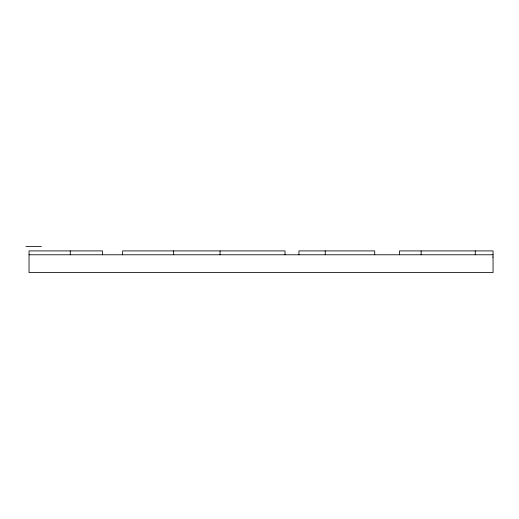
<?xml version="1.0" encoding="UTF-8"?>
<svg xmlns="http://www.w3.org/2000/svg" width="519" height="519" viewBox="0 0 519 519"><rect width="100%" height="100%" fill="white"/><g stroke="black" fill="none" stroke-linecap="round" stroke-linejoin="round"><path stroke-width="0.78" d="M25.95 246.434L41.416 246.434M29.032 254.777L493.05 254.777M492.687 257.1L493.05 257.1M475.261 250.911L475.261 254.777M421.13 250.911L421.13 254.777M399.474 254.777L399.474 250.911L493.05 250.911L493.05 272.566L29.032 272.566L29.032 250.911L102.503 250.911L102.503 254.777M374.724 254.777L374.724 250.911L298.938 250.911L298.938 254.777M325.231 250.911L325.231 254.777M285.015 254.777L285.015 250.911L122.607 250.911L122.607 254.777M220.05 250.911L220.05 254.777M173.651 250.911L173.651 254.777M70.253 250.911L70.253 254.777"/></g></svg>
